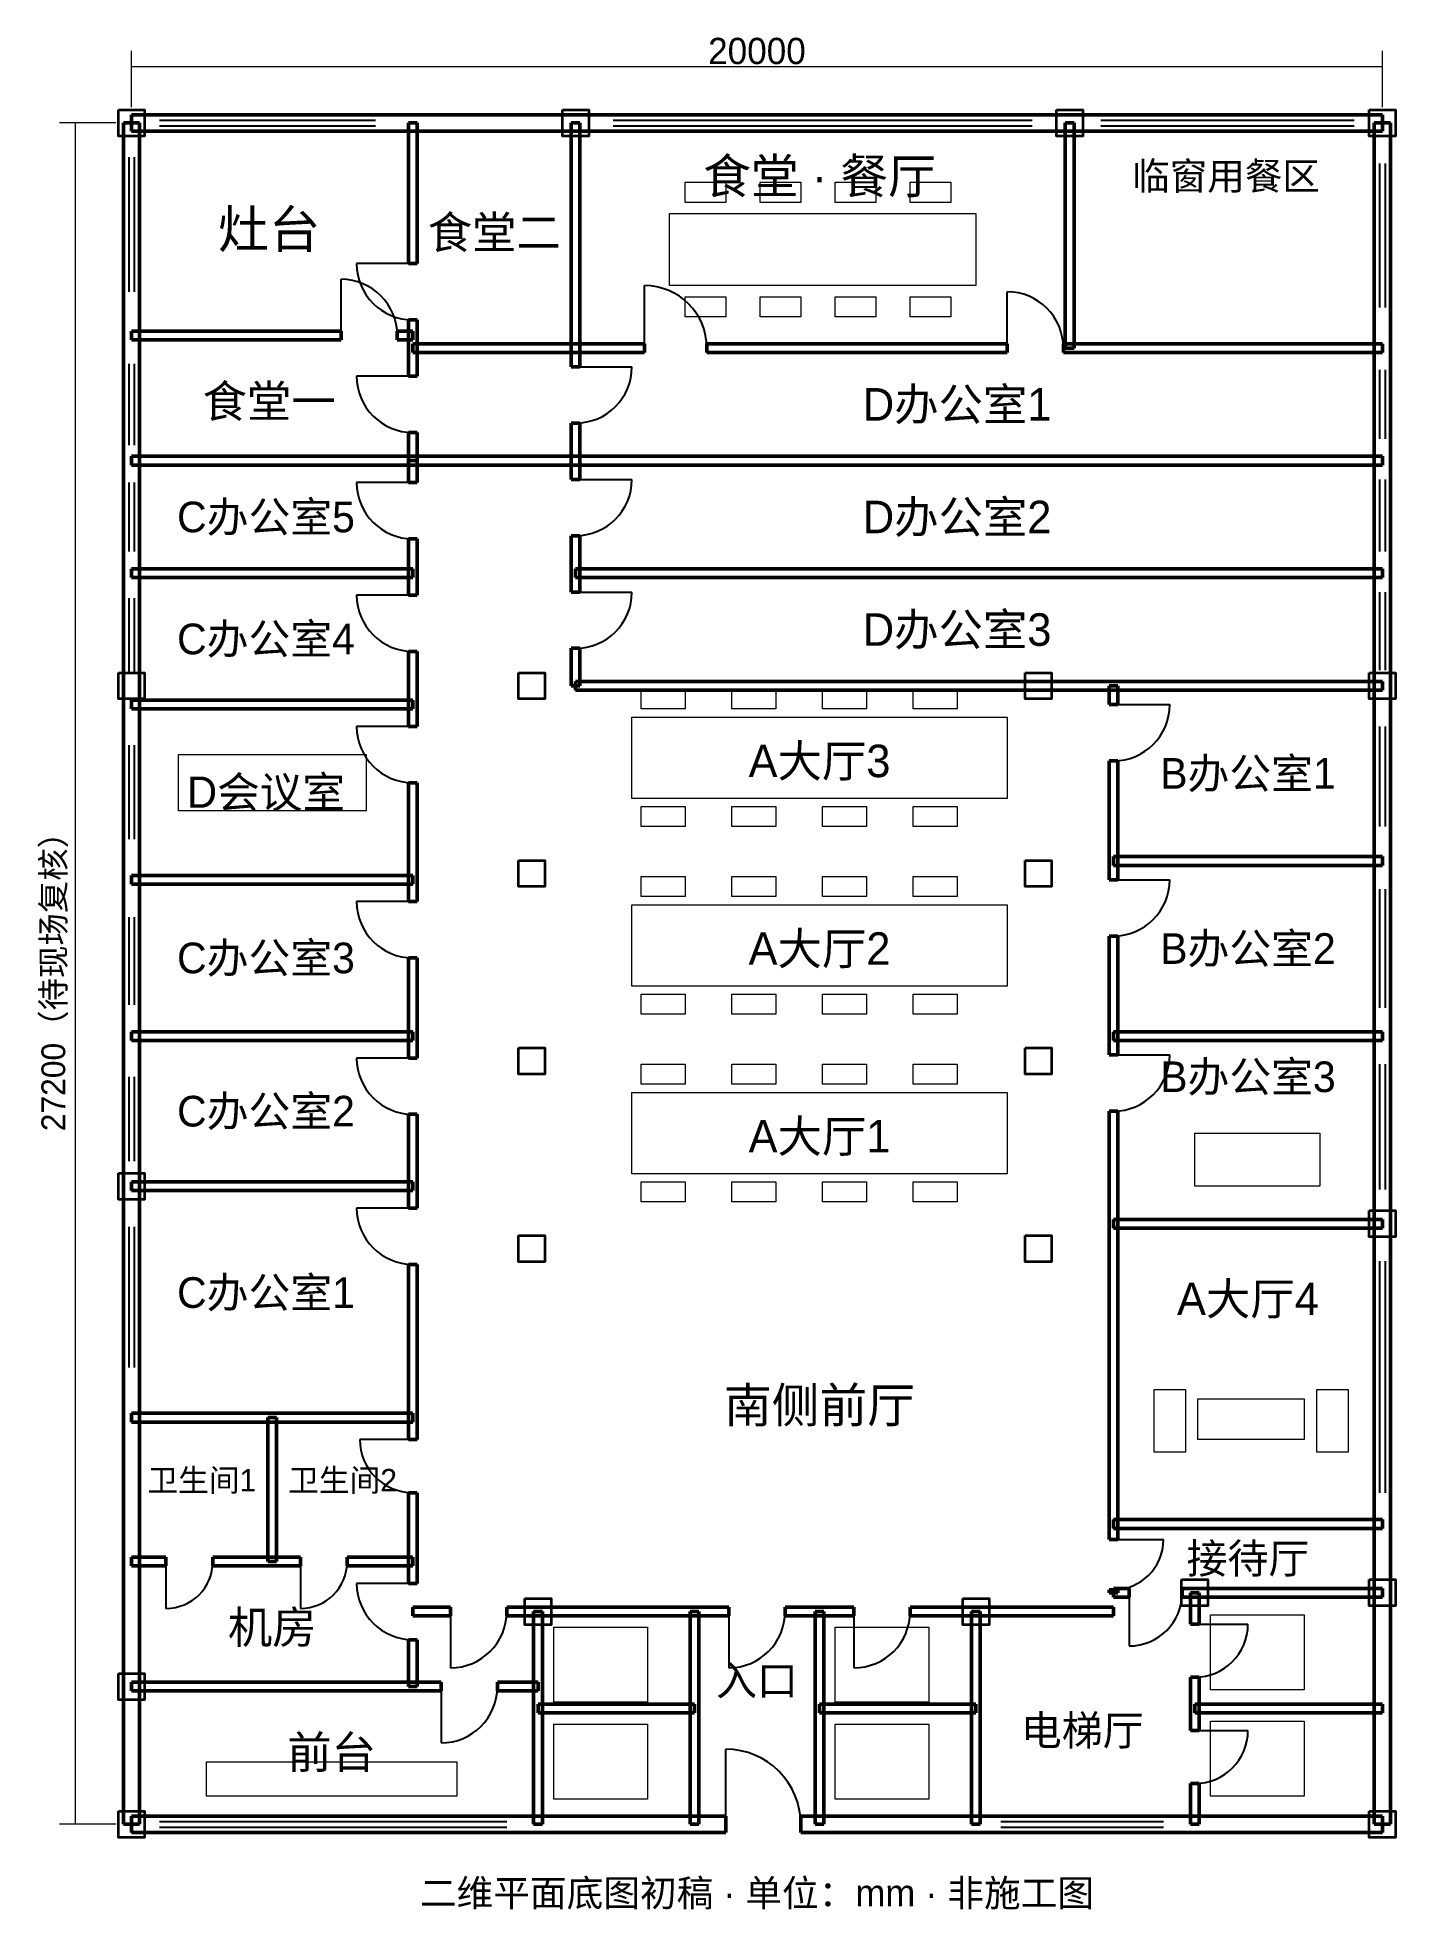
# Model space of a CAD drawing. Header units: millimetres. Extents: x -1504 to 20210, y -1364 to 28566.
import ezdxf
from ezdxf.enums import TextEntityAlignment as Align

# ---------------------------------------------------------------- set-up
doc = ezdxf.new("R2010")
doc.units = ezdxf.units.MM
for name, color, linetype, lineweight in [('A-DIMS', 6, 'Continuous', 18), ('A-DOOR', 3, 'Continuous', 25), ('A-FURN', 8, 'Continuous', 18), ('A-REF', 9, 'Continuous', 13), ('A-TEXT', 7, 'Continuous', 18), ('A-WALL', 7, 'Continuous', 50), ('A-WIND', 5, 'Continuous', 25), ('S-COLS', 1, 'Continuous', 35)]:
    doc.layers.add(name, color=color, linetype=linetype, lineweight=lineweight)
doc.styles.add('CN', font='PingFang SC')

msp = doc.modelspace()

# ---------------------------------------------------------------- linework, layer by layer
at = {"layer": 'A-DIMS'}
for p, q in [((0, 27450), (0, 28350)), ((20000, 27450), (20000, 28350)), ((0, 28100), (20000, 28100)), ((-250, 27200), (-1150, 27200)), ((-900, 27200), (-900, 0)), ((-250, 0), (-1150, 0))]:
    msp.add_line(p, q, dxfattribs=at)
at = {"layer": 'A-DOOR'}
for p, q in [((4500, 24950), (3600, 24950)), ((3350, 23800), (3350, 24700)), ((8200, 23600), (8200, 24600)), ((14000, 23600), (14000, 24500)), ((4500, 23150), (3600, 23150)), ((7100, 23300), (8000, 23300)), ((4500, 21450), (3600, 21450)), ((7100, 21500), (8000, 21500)), ((4500, 19650), (3600, 19650)), ((7100, 19700), (8000, 19700)), ((15700, 17900), (16600, 17900)), ((4500, 17550), (3600, 17550)), ((15700, 15100), (16600, 15100)), ((4500, 14750), (3600, 14750)), ((15700, 12300), (16600, 12300)), ((4500, 12250), (3600, 12250)), ((4500, 9850), (3600, 9850)), ((4500, 6150), (3650, 6150)), ((15700, 4550), (16500, 4550)), ((550, 4200), (550, 3450)), ((2700, 4200), (2700, 3450)), ((4500, 3850), (3600, 3850)), ((15950, 3700), (15950, 2850)), ((5100, 3400), (5100, 2500)), ((9550, 3400), (9550, 2500)), ((11550, 3400), (11550, 2500)), ((17000, 3200), (17850, 3200)), ((4950, 2200), (4950, 1300)), ((17000, 1500), (17850, 1500)), ((9500, 0), (9500, 1200))]:
    msp.add_line(p, q, dxfattribs=at)
for centre, radius, start, end in [((4500, 24950), 900, 180, 270), ((3350, 23800), 900, 0, 90), ((8200, 23600), 1000, 0, 90), ((14000, 23600), 900, 0, 90), ((4500, 23150), 900, 180, 270), ((7100, 23300), 900, 270, 0), ((4500, 21450), 900, 180, 270), ((7100, 21500), 900, 270, 0), ((4500, 19650), 900, 180, 270), ((7100, 19700), 900, 270, 0), ((15700, 17900), 900, 270, 0), ((4500, 17550), 900, 180, 270), ((15700, 15100), 900, 270, 0), ((4500, 14750), 900, 180, 270), ((15700, 12300), 900, 270, 0), ((4500, 12250), 900, 180, 270), ((4500, 9850), 900, 180, 270), ((4500, 6150), 850, 180, 270), ((15700, 4550), 800, 270, 0), ((550, 4200), 750, 270, 0), ((2700, 4200), 750, 270, 0), ((4500, 3850), 900, 180, 270), ((15950, 3700), 850, 270, 0), ((5100, 3400), 900, 270, 0), ((9550, 3400), 900, 270, 0), ((11550, 3400), 900, 270, 0), ((17000, 3200), 850, 270, 0), ((4950, 2200), 900, 270, 0), ((17000, 1500), 850, 270, 0), ((9500, 0), 1200, 0, 90)]:
    msp.add_arc(centre, radius, start, end, dxfattribs=at)
at = {"layer": 'A-FURN'}
for points in [[(8850, 26250), (9500, 26250), (9500, 25930), (8850, 25930)], [(10050, 26250), (10700, 26250), (10700, 25930), (10050, 25930)], [(11250, 26250), (11900, 26250), (11900, 25930), (11250, 25930)], [(12450, 26250), (13100, 26250), (13100, 25930), (12450, 25930)], [(8600, 25750), (13500, 25750), (13500, 24600), (8600, 24600)], [(8850, 24420), (9500, 24420), (9500, 24100), (8850, 24100)], [(10050, 24420), (10700, 24420), (10700, 24100), (10050, 24100)], [(11250, 24420), (11900, 24420), (11900, 24100), (11250, 24100)], [(12450, 24420), (13100, 24420), (13100, 24100), (12450, 24100)], [(8150, 18150), (8850, 18150), (8850, 17830), (8150, 17830)], [(9600, 18150), (10300, 18150), (10300, 17830), (9600, 17830)], [(11050, 18150), (11750, 18150), (11750, 17830), (11050, 17830)], [(12500, 18150), (13200, 18150), (13200, 17830), (12500, 17830)], [(8000, 17700), (14000, 17700), (14000, 16400), (8000, 16400)], [(750, 17100), (3750, 17100), (3750, 16200), (750, 16200)], [(8150, 16270), (8850, 16270), (8850, 15950), (8150, 15950)], [(9600, 16270), (10300, 16270), (10300, 15950), (9600, 15950)], [(11050, 16270), (11750, 16270), (11750, 15950), (11050, 15950)], [(12500, 16270), (13200, 16270), (13200, 15950), (12500, 15950)], [(8150, 15150), (8850, 15150), (8850, 14830), (8150, 14830)], [(9600, 15150), (10300, 15150), (10300, 14830), (9600, 14830)], [(11050, 15150), (11750, 15150), (11750, 14830), (11050, 14830)], [(12500, 15150), (13200, 15150), (13200, 14830), (12500, 14830)], [(8000, 14700), (14000, 14700), (14000, 13400), (8000, 13400)], [(8150, 13270), (8850, 13270), (8850, 12950), (8150, 12950)], [(9600, 13270), (10300, 13270), (10300, 12950), (9600, 12950)], [(11050, 13270), (11750, 13270), (11750, 12950), (11050, 12950)], [(12500, 13270), (13200, 13270), (13200, 12950), (12500, 12950)], [(8150, 12150), (8850, 12150), (8850, 11830), (8150, 11830)], [(9600, 12150), (10300, 12150), (10300, 11830), (9600, 11830)], [(11050, 12150), (11750, 12150), (11750, 11830), (11050, 11830)], [(12500, 12150), (13200, 12150), (13200, 11830), (12500, 11830)], [(8000, 11700), (14000, 11700), (14000, 10400), (8000, 10400)], [(17000, 11050), (19000, 11050), (19000, 10200), (17000, 10200)], [(8150, 10270), (8850, 10270), (8850, 9950), (8150, 9950)], [(9600, 10270), (10300, 10270), (10300, 9950), (9600, 9950)], [(11050, 10270), (11750, 10270), (11750, 9950), (11050, 9950)], [(12500, 10270), (13200, 10270), (13200, 9950), (12500, 9950)], [(16350, 6950), (16850, 6950), (16850, 5950), (16350, 5950)], [(18950, 6950), (19450, 6950), (19450, 5950), (18950, 5950)], [(17050, 6800), (18750, 6800), (18750, 6150), (17050, 6150)], [(17250, 3350), (18750, 3350), (18750, 2150), (17250, 2150)], [(6750, 3150), (8250, 3150), (8250, 1950), (6750, 1950)], [(11250, 3150), (12750, 3150), (12750, 1950), (11250, 1950)], [(6750, 1600), (8250, 1600), (8250, 400), (6750, 400)], [(11250, 1600), (12750, 1600), (12750, 400), (11250, 400)], [(17250, 1650), (18750, 1650), (18750, 450), (17250, 450)], [(1200, 1000), (5200, 1000), (5200, 450), (1200, 450)]]:
    msp.add_lwpolyline(points, close=True, dxfattribs=at)
at = {"layer": 'A-WALL'}
for p, q in [((0, 27330), (20000, 27330)), ((0, 27330), (0, 27070)), ((20000, 27330), (20000, 27070)), ((-130, 27200), (-130, 0)), ((-130, 27200), (130, 27200)), ((0, 27070), (20000, 27070)), ((130, 27200), (130, 0)), ((4430, 27200), (4430, 24950)), ((4430, 27200), (4570, 27200)), ((4570, 27200), (4570, 24950)), ((7030, 27200), (7030, 23300)), ((7030, 27200), (7170, 27200)), ((7170, 27200), (7170, 23300)), ((14930, 27200), (14930, 23600)), ((14930, 27200), (15070, 27200)), ((15070, 27200), (15070, 23600)), ((19870, 27200), (19870, 0)), ((19870, 27200), (20130, 27200)), ((20130, 27200), (20130, 0)), ((4430, 24950), (4570, 24950)), ((4430, 24050), (4430, 23150)), ((4430, 24050), (4570, 24050)), ((4570, 24050), (4570, 23150)), ((0, 23870), (3350, 23870)), ((0, 23870), (0, 23730)), ((0, 23730), (3350, 23730)), ((3350, 23870), (3350, 23730)), ((4250, 23870), (4500, 23870)), ((4250, 23870), (4250, 23730)), ((4250, 23730), (4500, 23730)), ((4500, 23870), (4500, 23730)), ((4500, 23670), (8200, 23670)), ((4500, 23670), (4500, 23530)), ((8200, 23670), (8200, 23530)), ((9200, 23670), (14000, 23670)), ((9200, 23670), (9200, 23530)), ((14000, 23670), (14000, 23530)), ((14900, 23670), (20000, 23670)), ((14900, 23670), (14900, 23530)), ((20000, 23670), (20000, 23530)), ((4500, 23530), (8200, 23530)), ((9200, 23530), (14000, 23530)), ((14900, 23530), (20000, 23530)), ((14930, 23600), (15070, 23600)), ((4430, 23150), (4570, 23150)), ((7030, 23300), (7170, 23300)), ((4430, 22250), (4430, 21800)), ((4430, 22250), (4570, 22250)), ((4570, 22250), (4570, 21800)), ((7030, 22400), (7030, 21500)), ((7030, 22400), (7170, 22400)), ((7170, 22400), (7170, 21500)), ((0, 21870), (20000, 21870)), ((0, 21870), (0, 21730)), ((20000, 21870), (20000, 21730)), ((0, 21730), (20000, 21730)), ((4430, 21800), (4570, 21800)), ((4430, 21800), (4430, 21450)), ((4430, 21800), (4570, 21800)), ((4570, 21800), (4570, 21450)), ((4430, 21450), (4570, 21450)), ((7030, 21500), (7170, 21500)), ((4430, 20550), (4430, 19650)), ((4430, 20550), (4570, 20550)), ((4570, 20550), (4570, 19650)), ((7030, 20600), (7030, 19700)), ((7030, 20600), (7170, 20600)), ((7170, 20600), (7170, 19700)), ((0, 20070), (4500, 20070)), ((0, 20070), (0, 19930)), ((4500, 20070), (4500, 19930)), ((7100, 20070), (20000, 20070)), ((7100, 20070), (7100, 19930)), ((20000, 20070), (20000, 19930)), ((0, 19930), (4500, 19930)), ((7100, 19930), (20000, 19930)), ((4430, 19650), (4570, 19650)), ((7030, 19700), (7170, 19700)), ((4430, 18750), (4430, 17550)), ((4430, 18750), (4570, 18750)), ((4570, 18750), (4570, 17550)), ((7030, 18800), (7030, 18200)), ((7030, 18800), (7170, 18800)), ((7170, 18800), (7170, 18200)), ((7100, 18270), (20000, 18270)), ((7100, 18270), (7100, 18130)), ((20000, 18270), (20000, 18130)), ((0, 17970), (4500, 17970)), ((0, 17970), (0, 17830)), ((4500, 17970), (4500, 17830)), ((7030, 18200), (7170, 18200)), ((7100, 18130), (20000, 18130)), ((15630, 18200), (15630, 17900)), ((15630, 18200), (15770, 18200)), ((15770, 18200), (15770, 17900)), ((0, 17830), (4500, 17830)), ((15630, 17900), (15770, 17900)), ((4430, 17550), (4570, 17550)), ((15630, 17000), (15630, 15100)), ((15630, 17000), (15770, 17000)), ((15770, 17000), (15770, 15100)), ((4430, 16650), (4430, 14750)), ((4430, 16650), (4570, 16650)), ((4570, 16650), (4570, 14750)), ((15700, 15470), (20000, 15470)), ((15700, 15470), (15700, 15330)), ((15700, 15330), (20000, 15330)), ((20000, 15470), (20000, 15330)), ((0, 15170), (4500, 15170)), ((0, 15170), (0, 15030)), ((0, 15030), (4500, 15030)), ((4500, 15170), (4500, 15030)), ((15630, 15100), (15770, 15100)), ((4430, 14750), (4570, 14750)), ((15630, 14200), (15630, 12300)), ((15630, 14200), (15770, 14200)), ((15770, 14200), (15770, 12300)), ((4430, 13850), (4430, 12250)), ((4430, 13850), (4570, 13850)), ((4570, 13850), (4570, 12250)), ((0, 12670), (4500, 12670)), ((0, 12670), (0, 12530)), ((4500, 12670), (4500, 12530)), ((15700, 12670), (20000, 12670)), ((15700, 12670), (15700, 12530)), ((20000, 12670), (20000, 12530)), ((0, 12530), (4500, 12530)), ((15630, 12300), (15770, 12300)), ((15700, 12530), (20000, 12530)), ((4430, 12250), (4570, 12250)), ((15630, 11400), (15630, 4550)), ((15630, 11400), (15770, 11400)), ((15770, 11400), (15770, 4550)), ((4430, 11350), (4430, 9850)), ((4430, 11350), (4570, 11350)), ((4570, 11350), (4570, 9850)), ((0, 10270), (4500, 10270)), ((0, 10270), (0, 10130)), ((4500, 10270), (4500, 10130)), ((0, 10130), (4500, 10130)), ((4430, 9850), (4570, 9850)), ((15700, 9670), (20000, 9670)), ((15700, 9670), (15700, 9530)), ((20000, 9670), (20000, 9530)), ((15700, 9530), (20000, 9530)), ((4430, 8950), (4430, 6150)), ((4430, 8950), (4570, 8950)), ((4570, 8950), (4570, 6150)), ((0, 6570), (4500, 6570)), ((0, 6570), (0, 6430)), ((0, 6430), (4500, 6430)), ((2180, 6500), (2180, 4200)), ((2180, 6500), (2320, 6500)), ((2320, 6500), (2320, 4200)), ((4500, 6570), (4500, 6430)), ((4430, 6150), (4570, 6150)), ((4430, 5300), (4430, 3850)), ((4430, 5300), (4570, 5300)), ((4570, 5300), (4570, 3850)), ((15700, 4870), (20000, 4870)), ((15700, 4870), (15700, 4730)), ((20000, 4870), (20000, 4730)), ((15630, 4550), (15770, 4550)), ((15700, 4730), (20000, 4730)), ((0, 4270), (550, 4270)), ((0, 4270), (0, 4130)), ((550, 4270), (550, 4130)), ((1300, 4270), (2700, 4270)), ((1300, 4270), (1300, 4130)), ((2180, 4200), (2320, 4200)), ((2700, 4270), (2700, 4130)), ((3450, 4270), (4500, 4270)), ((3450, 4270), (3450, 4130)), ((4500, 4270), (4500, 4130)), ((0, 4130), (550, 4130)), ((1300, 4130), (2700, 4130)), ((3450, 4130), (4500, 4130)), ((4430, 3850), (4570, 3850)), ((15630, 3750), (15630, 3700)), ((15630, 3750), (15770, 3750)), ((15630, 3700), (15770, 3700)), ((15700, 3770), (15950, 3770)), ((15700, 3770), (15700, 3630)), ((15700, 3630), (15950, 3630)), ((15770, 3750), (15770, 3700)), ((15950, 3770), (15950, 3630)), ((16800, 3770), (20000, 3770)), ((16800, 3770), (16800, 3630)), ((16800, 3630), (20000, 3630)), ((16930, 3700), (16930, 3200)), ((16930, 3700), (17070, 3700)), ((17070, 3700), (17070, 3200)), ((20000, 3770), (20000, 3630)), ((4500, 3470), (5100, 3470)), ((4500, 3470), (4500, 3330)), ((4500, 3330), (5100, 3330)), ((5100, 3470), (5100, 3330)), ((6000, 3470), (9550, 3470)), ((6000, 3470), (6000, 3330)), ((6000, 3330), (9550, 3330)), ((6430, 3400), (6430, 0)), ((6430, 3400), (6570, 3400)), ((6570, 3400), (6570, 0)), ((8930, 3400), (8930, 0)), ((8930, 3400), (9070, 3400)), ((9070, 3400), (9070, 0)), ((9550, 3470), (9550, 3330)), ((10450, 3470), (11550, 3470)), ((10450, 3470), (10450, 3330)), ((10450, 3330), (11550, 3330)), ((10930, 3400), (10930, 0)), ((10930, 3400), (11070, 3400)), ((11070, 3400), (11070, 0)), ((11550, 3470), (11550, 3330)), ((12450, 3470), (15700, 3470)), ((12450, 3470), (12450, 3330)), ((12450, 3330), (15700, 3330)), ((13430, 3400), (13430, 0)), ((13430, 3400), (13570, 3400)), ((13570, 3400), (13570, 0)), ((15700, 3470), (15700, 3330)), ((16930, 3200), (17070, 3200)), ((4430, 2950), (4430, 2200)), ((4430, 2950), (4570, 2950)), ((4570, 2950), (4570, 2200)), ((0, 2270), (4950, 2270)), ((0, 2270), (0, 2130)), ((0, 2130), (4950, 2130)), ((4430, 2200), (4570, 2200)), ((4950, 2270), (4950, 2130)), ((5850, 2270), (6500, 2270)), ((5850, 2270), (5850, 2130)), ((5850, 2130), (6500, 2130)), ((6500, 2270), (6500, 2130)), ((16930, 2350), (16930, 1500)), ((16930, 2350), (17070, 2350)), ((17070, 2350), (17070, 1500)), ((6500, 1920), (9000, 1920)), ((6500, 1920), (6500, 1780)), ((9000, 1920), (9000, 1780)), ((11000, 1920), (13500, 1920)), ((11000, 1920), (11000, 1780)), ((13500, 1920), (13500, 1780)), ((17000, 1920), (20000, 1920)), ((17000, 1920), (17000, 1780)), ((20000, 1920), (20000, 1780)), ((6500, 1780), (9000, 1780)), ((11000, 1780), (13500, 1780)), ((16930, 1500), (17070, 1500)), ((17000, 1780), (20000, 1780)), ((16930, 650), (16930, 0)), ((16930, 650), (17070, 650)), ((17070, 650), (17070, 0)), ((-130, 0), (130, 0)), ((0, 130), (9500, 130)), ((0, 130), (0, -130)), ((6430, 0), (6570, 0)), ((8930, 0), (9070, 0)), ((9500, 130), (9500, -130)), ((10700, 130), (20000, 130)), ((10700, 130), (10700, -130)), ((10930, 0), (11070, 0)), ((13430, 0), (13570, 0)), ((16930, 0), (17070, 0)), ((19870, 0), (20130, 0)), ((20000, 130), (20000, -130)), ((0, -130), (9500, -130)), ((10700, -130), (20000, -130))]:
    msp.add_line(p, q, dxfattribs=at)
at = {"layer": 'A-WIND'}
for p, q in [((450, 27245), (3900, 27245)), ((7700, 27245), (14400, 27245)), ((15500, 27245), (19550, 27245)), ((450, 27155), (3900, 27155)), ((7700, 27155), (14400, 27155)), ((15500, 27155), (19550, 27155)), ((-45, 26650), (-45, 24500)), ((45, 26650), (45, 24500)), ((19955, 26550), (19955, 24250)), ((20045, 26550), (20045, 24250)), ((-45, 23350), (-45, 22050)), ((45, 23350), (45, 22050)), ((19955, 23250), (19955, 22150)), ((20045, 23250), (20045, 22150)), ((-45, 21450), (-45, 20350)), ((45, 21450), (45, 20350)), ((19955, 21500), (19955, 20350)), ((20045, 21500), (20045, 20350)), ((-45, 19600), (-45, 18400)), ((45, 19600), (45, 18400)), ((19955, 19700), (19955, 18450)), ((20045, 19700), (20045, 18450)), ((19955, 17550), (19955, 15950)), ((20045, 17550), (20045, 15950)), ((-45, 17250), (-45, 15750)), ((45, 17250), (45, 15750)), ((19955, 14950), (19955, 13050)), ((20045, 14950), (20045, 13050)), ((-45, 14500), (-45, 13100)), ((45, 14500), (45, 13100)), ((19955, 12150), (19955, 10150)), ((20045, 12150), (20045, 10150)), ((-45, 11950), (-45, 10600)), ((45, 11950), (45, 10600)), ((-45, 9550), (-45, 7300)), ((45, 9550), (45, 7300)), ((19955, 9000), (19955, 5300)), ((20045, 9000), (20045, 5300)), ((450, 45), (6000, 45)), ((13900, 45), (16500, 45)), ((450, -45), (6000, -45)), ((13900, -45), (16500, -45))]:
    msp.add_line(p, q, dxfattribs=at)
at = {"layer": 'S-COLS'}
for points in [[(-210, 27410), (210, 27410), (210, 26990), (-210, 26990)], [(6890, 27410), (7310, 27410), (7310, 26990), (6890, 26990)], [(14790, 27410), (15210, 27410), (15210, 26990), (14790, 26990)], [(19790, 27410), (20210, 27410), (20210, 26990), (19790, 26990)], [(-210, 18410), (210, 18410), (210, 17990), (-210, 17990)], [(6190, 18410), (6610, 18410), (6610, 17990), (6190, 17990)], [(14290, 18410), (14710, 18410), (14710, 17990), (14290, 17990)], [(19790, 18410), (20210, 18410), (20210, 17990), (19790, 17990)], [(6190, 15410), (6610, 15410), (6610, 14990), (6190, 14990)], [(14290, 15410), (14710, 15410), (14710, 14990), (14290, 14990)], [(6190, 12410), (6610, 12410), (6610, 11990), (6190, 11990)], [(14290, 12410), (14710, 12410), (14710, 11990), (14290, 11990)], [(-210, 10410), (210, 10410), (210, 9990), (-210, 9990)], [(19790, 9810), (20210, 9810), (20210, 9390), (19790, 9390)], [(6190, 9410), (6610, 9410), (6610, 8990), (6190, 8990)], [(14290, 9410), (14710, 9410), (14710, 8990), (14290, 8990)], [(16790, 3910), (17210, 3910), (17210, 3490), (16790, 3490)], [(19790, 3910), (20210, 3910), (20210, 3490), (19790, 3490)], [(6290, 3610), (6710, 3610), (6710, 3190), (6290, 3190)], [(13290, 3610), (13710, 3610), (13710, 3190), (13290, 3190)], [(-210, 2410), (210, 2410), (210, 1990), (-210, 1990)], [(-210, 210), (210, 210), (210, -210), (-210, -210)], [(19790, 210), (20210, 210), (20210, -210), (19790, -210)]]:
    msp.add_lwpolyline(points, close=True, dxfattribs=at)

# ---------------------------------------------------------------- texts
at = {"layer": 'A-DIMS', "style": 'CN'}
msp.add_text('20000', height=420, dxfattribs=at).set_placement((10000, 28350), align=Align.MIDDLE_CENTER)
msp.add_text('27200（待现场复核）', height=380, rotation=90, dxfattribs=at).set_placement((-1250, 13600), align=Align.MIDDLE_CENTER)
at = {"layer": 'A-REF', "style": 'CN'}
msp.add_text('二维平面底图初稿 · 单位：mm · 非施工图', height=430, dxfattribs=at).set_placement((10000, -1100), align=Align.MIDDLE_CENTER)
at = {"layer": 'A-TEXT', "style": 'CN'}
for s, height, p in [('食堂 · 餐厅', 560, (11000, 26350)), ('临窗用餐区', 440, (17500, 26350)), ('灶台', 600, (2200, 25500)), ('食堂二', 520, (5800, 25450)), ('食堂一', 520, (2200, 22750)), ('D办公室1', 520, (13200, 22700)), ('C办公室5', 490, (2150, 20900)), ('D办公室2', 520, (13200, 20900)), ('C办公室4', 490, (2150, 18950)), ('D办公室3', 520, (13200, 19100)), ('A大厅3', 520, (11000, 17000)), ('B办公室1', 490, (17850, 16800)), ('D会议室', 500, (2150, 16500)), ('C办公室3', 490, (2150, 13850)), ('A大厅2', 520, (11000, 14000)), ('B办公室2', 490, (17850, 14000)), ('B办公室3', 490, (17850, 11950)), ('C办公室2', 490, (2150, 11400)), ('A大厅1', 520, (11000, 11000)), ('C办公室1', 490, (2150, 8500)), ('A大厅4', 520, (17850, 8400)), ('南侧前厅', 560, (11000, 6700)), ('卫生间1', 360, (1125, 5500)), ('卫生间2', 360, (3375, 5500)), ('接待厅', 480, (17850, 4250)), ('机房', 520, (2250, 3150)), ('入口', 480, (10000, 2300)), ('电梯厅', 480, (15200, 1500)), ('前台', 520, (3200, 1150))]:
    msp.add_text(s, height=height, dxfattribs=at).set_placement(p, align=Align.MIDDLE_CENTER)

doc.saveas('drawing.dxf')
